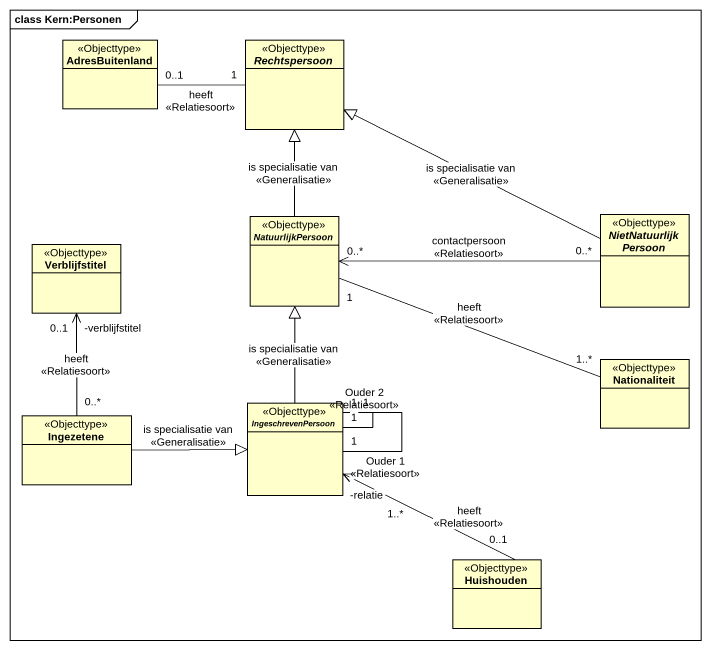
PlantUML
@startuml
mainframe class Kern:Personen
hide circle
hide empty members
class AdresBuitenland <<Objecttype>>
abstract class Rechtspersoon <<Objecttype>>
class Verblijfstitel <<Objecttype>>
abstract class NatuurlijkPersoon <<Objecttype>>
abstract class NietNatuurlijkPersoon <<Objecttype>>
class Nationaliteit <<Objecttype>>
class Ingezetene <<Objecttype>>
abstract class IngeschrevenPersoon <<Objecttype>>
class Huishouden <<Objecttype>>
Rechtspersoon "1" -left- "0..1" AdresBuitenland : heeft\n<<Relatiesoort>>
NatuurlijkPersoon -up-|> Rechtspersoon : is specialisatie van\n<<Generalisatie>>
NatuurlijkPersoon "1" -right- "1..*" Nationaliteit : heeft\n<<Relatiesoort>>
NietNatuurlijkPersoon -left-|> Rechtspersoon : is specialisatie van\n<<Generalisatie>>
NietNatuurlijkPersoon "0..*" -left-> "0..*" NatuurlijkPersoon : contactpersoon\n<<Relatiesoort>>
Ingezetene "0..*" -up-> "-verblijfstitel\n0..1" Verblijfstitel : heeft\n<<Relatiesoort>>
Ingezetene -right-|> IngeschrevenPersoon : is specialisatie van\n<<Generalisatie>>
IngeschrevenPersoon -up-|> NatuurlijkPersoon : is specialisatie van\n<<Generalisatie>>
IngeschrevenPersoon "1" -- "1" IngeschrevenPersoon : Ouder 1\n<<Relatiesoort>>
IngeschrevenPersoon "1" -- "1" IngeschrevenPersoon : Ouder 2\n<<Relatiesoort>>
Huishouden "0..1" -up-> "-relatie\n1..*" IngeschrevenPersoon : heeft\n<<Relatiesoort>>
@enduml
